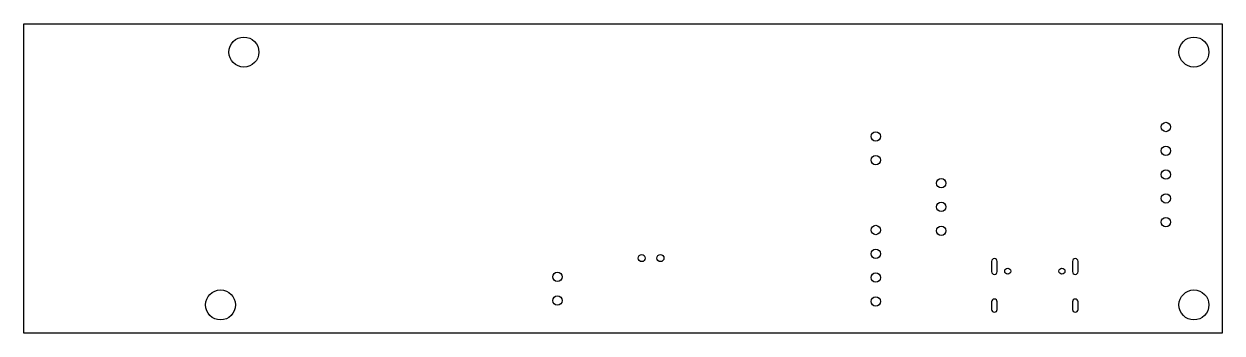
# Model space of a CAD drawing. Header units: millimetres. Extents: x 50 to 178, y -83 to -50.
import ezdxf

# ---------------------------------------------------------------- set-up
doc = ezdxf.new("R2010")
doc.units = ezdxf.units.MM
doc.layers.add('Edge.Cuts', color=254, linetype='CONTINUOUS', true_color=0xd0d2cd)

msp = doc.modelspace()

# ---------------------------------------------------------------- linework, layer by layer
at = {"layer": 'Edge.Cuts', "linetype": 'CONTINUOUS'}
for p, q in [((50, -50), (178, -50)), ((50, -83), (50, -50)), ((178, -50), (178, -83)), ((153.38, -75.345), (153.38, -76.445)), ((153.98, -76.445), (153.98, -75.345)), ((162.02, -75.345), (162.02, -76.445)), ((162.62, -76.445), (162.62, -75.345)), ((153.38, -79.675), (153.38, -80.475)), ((153.98, -80.475), (153.98, -79.675)), ((162.02, -79.675), (162.02, -80.475)), ((162.62, -80.475), (162.62, -79.675)), ((178, -83), (50, -83))]:
    msp.add_line(p, q, dxfattribs=at)
at = {"layer": 'Edge.Cuts'}
for centre, radius in [((73.5, -53), 1.6), ((175, -53), 1.6), ((172, -61), 0.5), ((141, -62), 0.5), ((172, -63.54), 0.5), ((141, -64.54), 0.5), ((148, -67), 0.5), ((172, -66.08), 0.5), ((148, -69.54), 0.5), ((172, -68.62), 0.5), ((141, -72), 0.5), ((148, -72.08), 0.5), ((172, -71.16), 0.5), ((141, -74.54), 0.5), ((116, -75), 0.375), ((118, -75), 0.375), ((107, -77), 0.5), ((141, -77.08), 0.5), ((155.11, -76.395), 0.325), ((160.89, -76.395), 0.325), ((71, -80), 1.6), ((107, -79.54), 0.5), ((141, -79.62), 0.5), ((175, -80), 1.6)]:
    msp.add_circle(centre, radius, dxfattribs=at)
for centre, start, end in [((153.68, -75.345), 0, 180), ((162.32, -75.345), 0, 180), ((153.68, -76.445), -180, 0), ((162.32, -76.445), -180, 0), ((153.68, -79.675), 0, 180), ((153.68, -80.475), -180, 0), ((162.32, -79.675), 0, 180), ((162.32, -80.475), -180, 0)]:
    msp.add_arc(centre, 0.3, start, end, dxfattribs=at)

doc.saveas('drawing.dxf')
